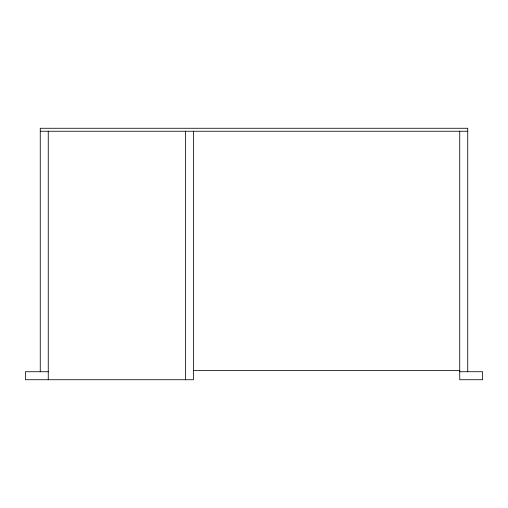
<?xml version="1.0" encoding="UTF-8"?>
<svg xmlns="http://www.w3.org/2000/svg" width="508" height="508" viewBox="0 0 508 508"><rect width="100%" height="100%" fill="white"/><g stroke="black" fill="none" stroke-linecap="round" stroke-linejoin="round"><path stroke-width="0.76" d="M40.259 131.242L467.741 131.242M193.421 370.586L459.74 370.586M48.26 371.729L25.4 371.729L25.4 379.73L193.421 379.73L193.421 131.242M459.74 371.729L482.6 371.729L482.6 379.73L459.74 379.73L459.74 131.242M467.741 371.729L467.741 128.27L40.259 128.27L40.259 371.729M185.42 131.242L185.42 379.73M48.26 131.242L48.26 379.73"/></g></svg>
